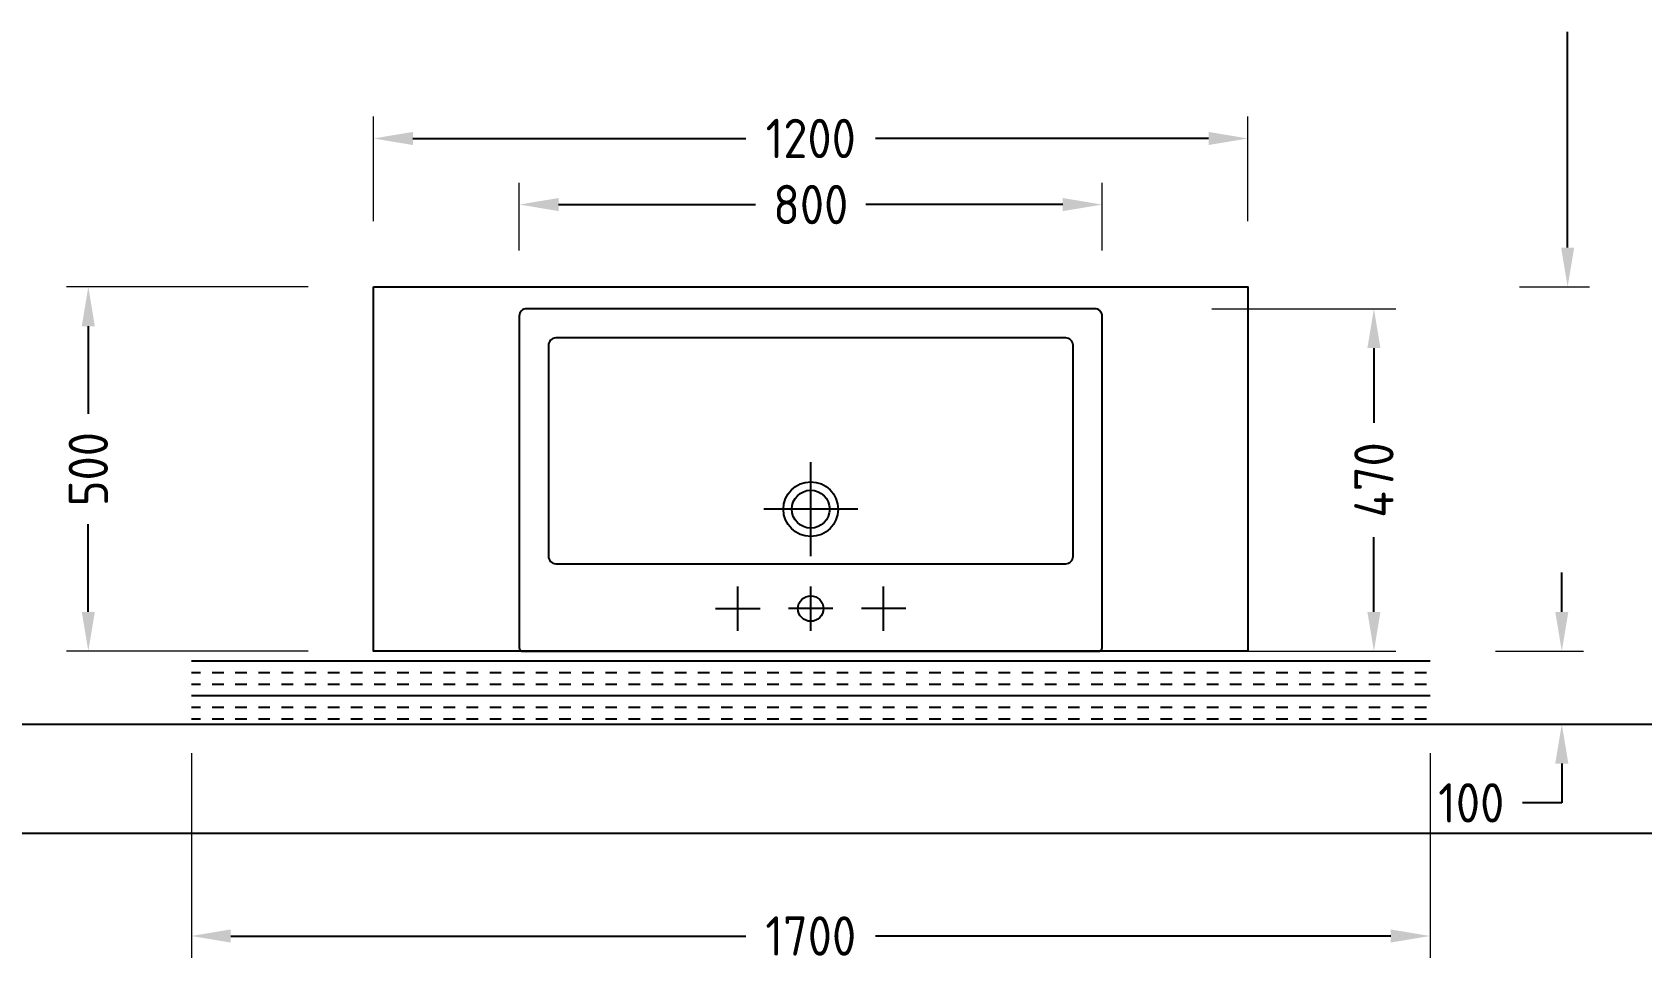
# Model space of a CAD drawing. Header units: millimetres. Extents: x 18408 to 25045, y 20209 to 25283.
# Drawn here: x 20359 to 22568, y 20209 to 21484 of the extents above; entities that cross this region are included whole.
import ezdxf

# ---------------------------------------------------------------- set-up
doc = ezdxf.new("R2010")
doc.units = ezdxf.units.MM
doc.header["$LTSCALE"] = 10
doc.linetypes.add('CENTER2', pattern=[1.125, 0.75, -0.125, 0.125, -0.125])
for name, color, linetype in [('A-Equipment', 7, 'Continuous'), ('A-Walls', 7, 'Continuous'), ('A-WallsInternal', 7, 'Continuous'), ('Dimensions', 1, 'Continuous')]:
    doc.layers.add(name, color=color, linetype=linetype)
doc.styles.add('ISO Proportional', font='isocp.shx')
doc.dimstyles.new('House', dxfattribs={"dimscale": 300, "dimtxt": 0.18, "dimasz": 0.18, "dimexe": 0.1, "dimexo": 0.3, "dimgap": 0.09, "dimtad": 0, "dimtoh": 1, "dimdec": 0, "dimzin": 0, "dimdsep": 46, "dimtxsty": 'ISO Proportional', "dimcen": -0.09, "dimclrd": 252, "dimclre": 171, "dimadec": 0, "dimazin": 0, "dimtfac": 1, "dimtdec": 0, "dimtofl": 0, "dimtmove": 0, "dimatfit": 0, "dimfxl": 1, "dimtolj": 1, "dimtzin": 0, "dimlwe": 5, "dimarcsym": 0})

# ---------------------------------------------------------------- blocks, each defined once
blk = doc.blocks.new('*D116')
at = {"layer": 'Defpoints', "color": 0, "transparency": 16777216}
for p in [(21827.4, 21247.9), (21027.4, 21094.9), (21827.4, 21094.9)]:
    blk.add_point(p, dxfattribs=at)
at = {"layer": 'Dimensions', "color": 171, "lineweight": 5, "transparency": 16777216}
for p, q in [((21027.4, 21184.9), (21027.4, 21277.9)), ((21827.4, 21184.9), (21827.4, 21277.9))]:
    blk.add_line(p, q, dxfattribs=at)
at = {"layer": 'Dimensions', "color": 252, "lineweight": -2, "transparency": 16777216}
for p, q in [((21081.4, 21247.9), (21351.8, 21247.9)), ((21773.4, 21247.9), (21503, 21247.9))]:
    blk.add_line(p, q, dxfattribs=at)
at = {"layer": 'Dimensions', "color": 252, "transparency": 16777216}
for points in [[(21081.4, 21256.9), (21081.4, 21238.9), (21027.4, 21247.9)], [(21773.4, 21256.9), (21773.4, 21238.9), (21827.4, 21247.9)]]:
    blk.add_solid(points, dxfattribs=at)
at = {"layer": 'Dimensions', "color": 0, "transparency": 16777216, "insert": (21427.4, 21247.9), "char_height": 54, "attachment_point": 5, "style": 'ISO Proportional'}
blk.add_mtext('\\A1;800', dxfattribs=at)
blk = doc.blocks.new('*D117')
at = {"layer": 'Defpoints', "color": 0, "transparency": 16777216}
for p in [(20577.4, 20584.9), (22277.4, 20584.9), (22277.4, 20244.2)]:
    blk.add_point(p, dxfattribs=at)
at = {"layer": 'Dimensions', "color": 171, "lineweight": 5, "transparency": 16777216}
for p, q in [((20577.4, 20494.9), (20577.4, 20214.2)), ((22277.4, 20494.9), (22277.4, 20214.2))]:
    blk.add_line(p, q, dxfattribs=at)
at = {"layer": 'Dimensions', "color": 252, "lineweight": -2, "transparency": 16777216}
for p, q in [((20631.4, 20244.2), (21338.3, 20244.2)), ((22223.4, 20244.2), (21516.5, 20244.2))]:
    blk.add_line(p, q, dxfattribs=at)
at = {"layer": 'Dimensions', "color": 252, "transparency": 16777216}
for points in [[(20631.4, 20253.2), (20631.4, 20235.2), (20577.4, 20244.2)], [(22223.4, 20253.2), (22223.4, 20235.2), (22277.4, 20244.2)]]:
    blk.add_solid(points, dxfattribs=at)
at = {"layer": 'Dimensions', "color": 0, "transparency": 16777216, "insert": (21427.4, 20244.2), "char_height": 54, "attachment_point": 5, "style": 'ISO Proportional'}
blk.add_mtext('\\A1;1700', dxfattribs=at)
blk = doc.blocks.new('*D118')
at = {"layer": 'Defpoints', "color": 0, "transparency": 16777216}
for p in [(22277.4, 20634.9), (22277.4, 20534.9), (22458.3, 20534.9)]:
    blk.add_point(p, dxfattribs=at)
at = {"layer": 'Dimensions', "color": 252, "lineweight": -2, "transparency": 16777216}
for p, q in [((22458.3, 20688.9), (22458.3, 20742.9)), ((22458.3, 20480.9), (22458.3, 20426.9)), ((22458.3, 20426.9), (22404.3, 20426.9))]:
    blk.add_line(p, q, dxfattribs=at)
at = {"layer": 'Dimensions', "color": 171, "lineweight": 5, "transparency": 16777216}
for p, q in [((22367.4, 20634.9), (22488.3, 20634.9)), ((22367.4, 20534.9), (22488.3, 20534.9))]:
    blk.add_line(p, q, dxfattribs=at)
at = {"layer": 'Dimensions', "color": 252, "transparency": 16777216}
for points in [[(22449.3, 20688.9), (22467.3, 20688.9), (22458.3, 20634.9)], [(22449.3, 20480.9), (22467.3, 20480.9), (22458.3, 20534.9)]]:
    blk.add_solid(points, dxfattribs=at)
at = {"layer": 'Dimensions', "color": 0, "transparency": 16777216, "insert": (22334, 20426.9), "char_height": 54, "attachment_point": 5, "style": 'ISO Proportional'}
blk.add_mtext('\\A1;100', dxfattribs=at)
blk = doc.blocks.new('*D119')
at = {"layer": 'Defpoints', "color": 0, "transparency": 16777216}
for p in [(21887.9, 21104.9), (21851.2, 20634.9), (22200.4, 20634.9)]:
    blk.add_point(p, dxfattribs=at)
at = {"layer": 'Dimensions', "color": 171, "lineweight": 5, "transparency": 16777216}
for p, q in [((21977.9, 21104.9), (22230.4, 21104.9)), ((21941.2, 20634.9), (22230.4, 20634.9))]:
    blk.add_line(p, q, dxfattribs=at)
at = {"layer": 'Dimensions', "color": 252, "lineweight": -2, "transparency": 16777216}
for p, q in [((22200.4, 21050.9), (22200.4, 20948.3)), ((22200.4, 20688.9), (22200.4, 20791.6))]:
    blk.add_line(p, q, dxfattribs=at)
at = {"layer": 'Dimensions', "color": 252, "transparency": 16777216}
for points in [[(22191.4, 21050.9), (22209.4, 21050.9), (22200.4, 21104.9)], [(22191.4, 20688.9), (22209.4, 20688.9), (22200.4, 20634.9)]]:
    blk.add_solid(points, dxfattribs=at)
at = {"layer": 'Dimensions', "color": 0, "transparency": 16777216, "insert": (22200.4, 20869.9), "char_height": 54, "attachment_point": 5, "rotation": 90, "style": 'ISO Proportional'}
blk.add_mtext('\\A1;470', dxfattribs=at)
blk = doc.blocks.new('*D122')
at = {"layer": 'Defpoints', "color": 0, "transparency": 16777216}
for p in [(20827.4, 21134.9), (20435.8, 20634.9), (20827.4, 20634.9)]:
    blk.add_point(p, dxfattribs=at)
at = {"layer": 'Dimensions', "color": 171, "lineweight": 5, "transparency": 16777216}
for p, q in [((20737.4, 21134.9), (20405.8, 21134.9)), ((20737.4, 20634.9), (20405.8, 20634.9))]:
    blk.add_line(p, q, dxfattribs=at)
at = {"layer": 'Dimensions', "color": 252, "lineweight": -2, "transparency": 16777216}
for p, q in [((20435.8, 21080.9), (20435.8, 20960.6)), ((20435.8, 20688.9), (20435.8, 20809.3))]:
    blk.add_line(p, q, dxfattribs=at)
at = {"layer": 'Dimensions', "color": 252, "transparency": 16777216}
for points in [[(20426.8, 21080.9), (20444.8, 21080.9), (20435.8, 21134.9)], [(20426.8, 20688.9), (20444.8, 20688.9), (20435.8, 20634.9)]]:
    blk.add_solid(points, dxfattribs=at)
at = {"layer": 'Dimensions', "color": 0, "transparency": 16777216, "insert": (20435.8, 20884.9), "char_height": 54, "attachment_point": 5, "rotation": 90, "style": 'ISO Proportional'}
blk.add_mtext('\\A1;500', dxfattribs=at)
blk = doc.blocks.new('*D123')
at = {"layer": 'Defpoints', "color": 0, "transparency": 16777216}
for p in [(22027.4, 21338.6), (20827.4, 21134.9), (22027.4, 21134.9)]:
    blk.add_point(p, dxfattribs=at)
at = {"layer": 'Dimensions', "color": 171, "lineweight": 5, "transparency": 16777216}
for p, q in [((20827.4, 21224.9), (20827.4, 21368.6)), ((22027.4, 21224.9), (22027.4, 21368.6))]:
    blk.add_line(p, q, dxfattribs=at)
at = {"layer": 'Dimensions', "color": 252, "lineweight": -2, "transparency": 16777216}
for p, q in [((20881.4, 21338.6), (21338.3, 21338.6)), ((21973.4, 21338.6), (21516.5, 21338.6))]:
    blk.add_line(p, q, dxfattribs=at)
at = {"layer": 'Dimensions', "color": 252, "transparency": 16777216}
for points in [[(20881.4, 21347.6), (20881.4, 21329.6), (20827.4, 21338.6)], [(21973.4, 21347.6), (21973.4, 21329.6), (22027.4, 21338.6)]]:
    blk.add_solid(points, dxfattribs=at)
at = {"layer": 'Dimensions', "color": 0, "transparency": 16777216, "insert": (21427.4, 21338.6), "char_height": 54, "attachment_point": 5, "style": 'ISO Proportional'}
blk.add_mtext('\\A1;1200', dxfattribs=at)
blk = doc.blocks.new('*D124')
at = {"layer": 'Defpoints', "color": 0, "transparency": 16777216}
for p in [(22280.6, 21986), (22310.1, 21134.9), (22466.3, 21134.9)]:
    blk.add_point(p, dxfattribs=at)
at = {"layer": 'Dimensions', "color": 171, "lineweight": 5, "transparency": 16777216}
for p, q in [((22370.6, 21986), (22496.3, 21986)), ((22400.1, 21134.9), (22496.3, 21134.9))]:
    blk.add_line(p, q, dxfattribs=at)
at = {"layer": 'Dimensions', "color": 252, "lineweight": -2, "transparency": 16777216}
for p, q in [((22466.3, 21932), (22466.3, 21636.1)), ((22466.3, 21188.9), (22466.3, 21484.8))]:
    blk.add_line(p, q, dxfattribs=at)
at = {"layer": 'Dimensions', "color": 252, "transparency": 16777216}
for points in [[(22457.3, 21932), (22475.3, 21932), (22466.3, 21986)], [(22457.3, 21188.9), (22475.3, 21188.9), (22466.3, 21134.9)]]:
    blk.add_solid(points, dxfattribs=at)
at = {"layer": 'Dimensions', "color": 0, "transparency": 16777216, "insert": (22466.3, 21560.5), "char_height": 54, "attachment_point": 5, "rotation": 90, "style": 'ISO Proportional'}
blk.add_mtext('\\A1;850', dxfattribs=at)

msp = doc.modelspace()

# ---------------------------------------------------------------- hatches: boundary and pattern name
at = {"layer": 'A-WallsInternal'}
h = msp.add_hatch(dxfattribs=at)
h.set_pattern_fill('INSUL', scale=5)
h.paths.add_polyline_path([(22277.4, 20634.9), (20577.4, 20634.9), (20577.4, 20534.9), (22277.4, 20534.9)])

# ---------------------------------------------------------------- linework, layer by layer
at = {"layer": 'A-Equipment', "color": 4, "linetype": 'CENTER2', "ltscale": 30}
for p, q in [((21427.4, 20765.5), (21427.4, 20894.4)), ((21491.9, 20829.9), (21362.9, 20829.9)), ((21327.4, 20663), (21327.4, 20724)), ((21427.4, 20663), (21427.4, 20724)), ((21527.4, 20663), (21527.4, 20724)), ((21296.9, 20693.5), (21357.8, 20693.5)), ((21457.8, 20693.5), (21396.9, 20693.5)), ((21557.8, 20693.5), (21496.9, 20693.5))]:
    msp.add_line(p, q, dxfattribs=at)
at = {"layer": 'A-Equipment'}
msp.add_line((19827.4, 20534.9), (20812.4, 20534.9), dxfattribs=at)
at = {"layer": 'A-Equipment', "color": 7}
msp.add_lwpolyline([(20827.4, 21134.9), (22027.4, 21134.9), (22027.4, 20634.9), (20827.4, 20634.9)], close=True, dxfattribs=at)
at = {"layer": 'A-Equipment', "linetype": 'Continuous', "flags": 128}
msp.add_lwpolyline([(21027.4, 20639.9, 0.414214), (21032.4, 20634.9), (21822.4, 20634.9, 0.414214), (21827.4, 20639.9), (21827.4, 21094.9, 0.414214), (21817.4, 21104.9), (21037.4, 21104.9, 0.414214), (21027.4, 21094.9)], format="xyb", close=True, dxfattribs=at)
at = {"layer": 'A-Equipment', "linetype": 'Continuous'}
msp.add_lwpolyline([(21067.4, 21054.9), (21067.4, 20765, 0.414214), (21077.4, 20755), (21777.4, 20755, 0.414214), (21787.4, 20765), (21787.4, 21054.9, 0.414214), (21777.4, 21064.9), (21077.4, 21064.9, 0.414214)], format="xyb", close=True, dxfattribs=at)
for centre, radius in [((21427.4, 20829.9), 37.5), ((21427.4, 20829.9), 26), ((21427.4, 20693.5), 17.5)]:
    msp.add_circle(centre, radius, dxfattribs=at)
at = {"layer": 'A-Walls'}
msp.add_lwpolyline([(19827.4, 23934.9), (19827.4, 21524.9), (19677.4, 21524.9), (19677.4, 24274.9), (23367.4, 24274.9), (23367.4, 23234.9), (23367.4, 20384.9), (19677.4, 20384.9), (19677.4, 20634.9), (19827.4, 20634.9), (19827.4, 20534.9), (23027.4, 20534.9), (23027.4, 23934.9)], close=True, dxfattribs=at)

# ---------------------------------------------------------------- dimensions: what is measured, and where the dimension line sits
at = {"layer": 'Dimensions', "color": 7}
dim = msp.add_linear_dim(base=(22466.3, 21134.9), p1=(22280.6, 21986), p2=(22310.1, 21134.9), angle=90, text='850', dimstyle='House', dxfattribs=at)
dim.commit()
dim.dimension.update_dxf_attribs({"geometry": '*D124', "text_midpoint": (22466.3, 21560.5)})
for base, p1, p2, picture, middle in [((22027.4, 21338.6), (20827.4, 21134.9), (22027.4, 21134.9), '*D123', (21427.4, 21338.6)), ((21827.4, 21247.9), (21027.4, 21094.9), (21827.4, 21094.9), '*D116', (21427.4, 21247.9)), ((22277.4, 20244.2), (20577.4, 20584.9), (22277.4, 20584.9), '*D117', (21427.4, 20244.2))]:
    dim = msp.add_linear_dim(base=base, p1=p1, p2=p2, dimstyle='House', dxfattribs=at)
    dim.commit()
    dim.dimension.update_dxf_attribs({"geometry": picture, "text_midpoint": middle})
for base, p1, p2, picture, middle in [((20435.8, 20634.9), (20827.4, 21134.9), (20827.4, 20634.9), '*D122', (20435.8, 20884.9)), ((22458.3, 20534.9), (22277.4, 20634.9), (22277.4, 20534.9), '*D118', (22334, 20426.9))]:
    dim = msp.add_linear_dim(base=base, p1=p1, p2=p2, angle=90, dimstyle='House', dxfattribs=at)
    dim.commit()
    dim.dimension.update_dxf_attribs({"geometry": picture, "text_midpoint": middle})
dim = msp.add_linear_dim(base=(22200.4, 20634.9), p1=(21887.9, 21104.9), p2=(21851.2, 20634.9), angle=90, dimstyle='House', dxfattribs=at)
dim.commit()
dim.dimension.update_dxf_attribs({"geometry": '*D119', "text_midpoint": (22200.4, 20869.9), "dimtype": 160})

doc.saveas('drawing.dxf')
